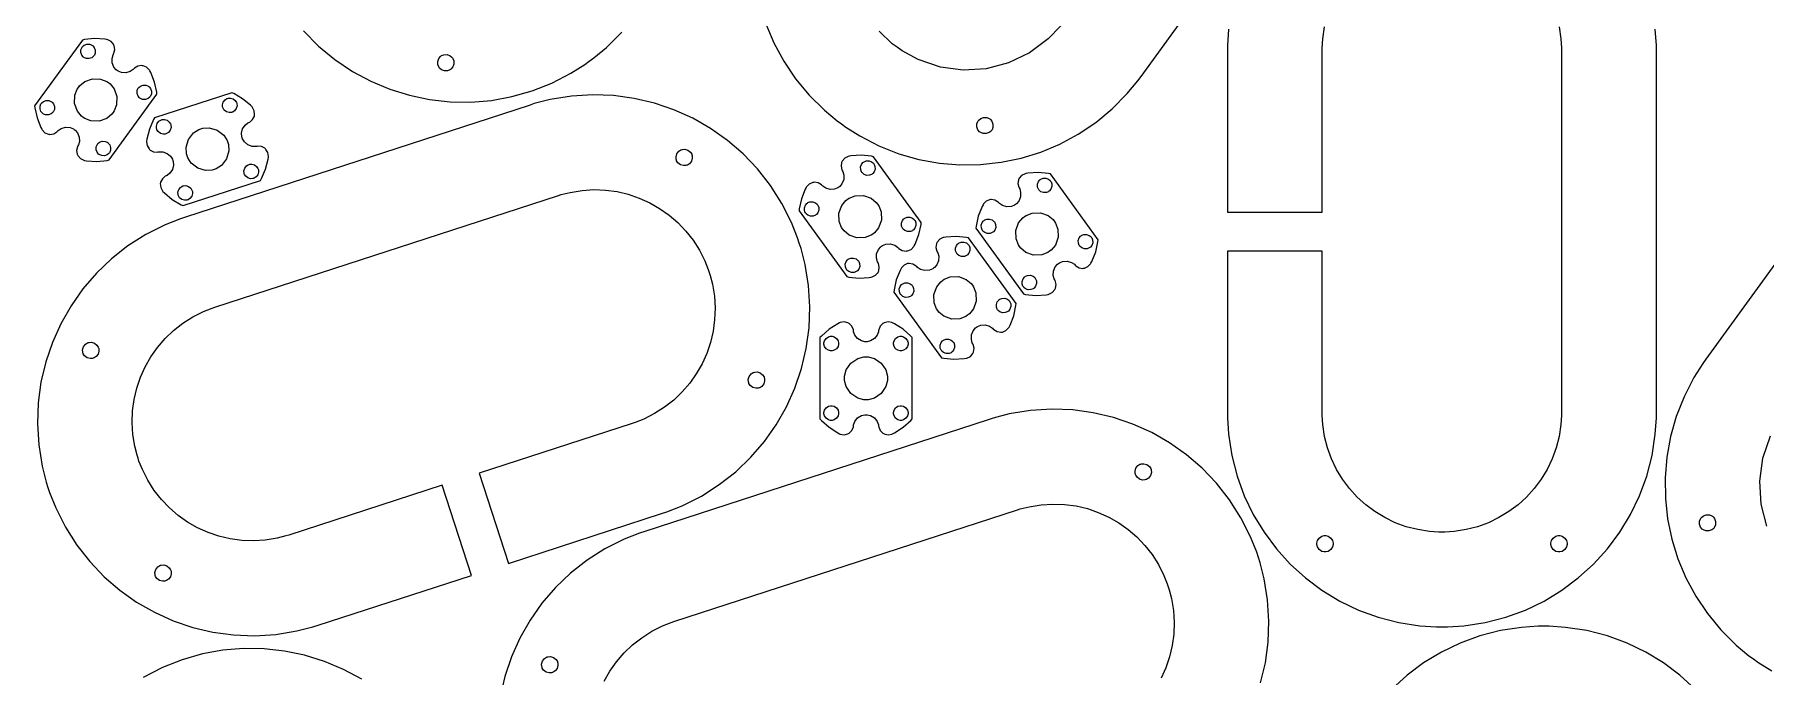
# Model space of a CAD drawing. Extents: x 0 to 47.8, y 0 to 94.9.
# Drawn here: x 0.01 to 22.2, y 72.27 to 80.49 of the extents above; entities that cross this region are included whole.
import ezdxf

# ---------------------------------------------------------------- set-up
doc = ezdxf.new("R2010")
doc.units = 0
doc.layers.get('0').update_dxf_attribs({"linetype": 'CONTINUOUS'})

msp = doc.modelspace()

# ---------------------------------------------------------------- linework, layer by layer
at = {"color": 0}
for points in [[(9.38254, 80.6285), (9.48503, 80.3837), (9.61143, 80.1488), (9.76144, 79.9254), (9.93485, 79.7157), (10.1313, 79.5215), (10.2935, 79.3861), (10.3504, 79.3447), (10.4073, 79.3035), (10.5862, 79.191), (10.8316, 79.0642), (11.0846, 78.9642), (11.3434, 78.8904), (11.606, 78.8428), (11.8703, 78.821), (12.1347, 78.8246), (12.397, 78.8535), (12.6554, 78.9071), (12.9079, 78.9853), (13.1526, 79.0878), (13.3876, 79.2142), (13.6109, 79.3643), (13.8206, 79.5376), (14.0149, 79.734), (14.1503, 79.8962), (14.1917, 79.9532), (16.9131, 83.6989)], [(13.1632, 80.6047), (13.0016, 80.4354), (12.7598, 80.2549), (12.4921, 80.1271), (12.2069, 80.0535), (11.913, 80.0354), (11.6188, 80.0742), (11.3332, 80.1711), (11.1271, 80.2822), (11.0646, 80.3276), (11.002, 80.3732), (10.8326, 80.5347)], [(15.3136, 80.5613), (15.2994, 80.3504), (15.2994, 80.2801), (15.2994, 78.2151), (16.5144, 78.2151), (16.5144, 80.2801), (16.5144, 80.3194), (16.5224, 80.4371), (16.5456, 80.5896)], [(19.5532, 80.5896), (19.5764, 80.4371), (19.5844, 80.3194), (19.5844, 80.2801), (19.5844, 75.6501), (19.5844, 75.6108), (19.5764, 75.4932), (19.5532, 75.3408), (19.5154, 75.1938), (19.4638, 75.0526), (19.3992, 74.9185), (19.3222, 74.7919), (19.2339, 74.6737), (19.1349, 74.5647), (19.0258, 74.4657), (18.9076, 74.3772), (18.7811, 74.3004), (18.6469, 74.2358), (18.5058, 74.1842), (18.3587, 74.1464), (18.2064, 74.1231), (18.0886, 74.1151), (18.0494, 74.1151), (18.0101, 74.1151), (17.8925, 74.1231), (17.74, 74.1464), (17.5929, 74.1842), (17.4519, 74.2358), (17.3178, 74.3004), (17.1913, 74.3772), (17.0729, 74.4657), (16.964, 74.5647), (16.8649, 74.6737), (16.7765, 74.7919), (16.6997, 74.9185), (16.635, 75.0526), (16.5833, 75.1938), (16.5456, 75.3408), (16.5224, 75.4932), (16.5144, 75.6108), (16.5144, 75.6501), (16.5144, 75.6501), (16.5144, 77.7151), (15.2994, 77.7151), (15.2994, 75.6501), (15.2994, 75.5799), (15.3136, 75.369), (15.3553, 75.096), (15.4231, 74.8324), (15.5156, 74.5797), (15.6312, 74.3393), (15.769, 74.1126), (15.9274, 73.9008), (16.1049, 73.7056), (16.3001, 73.5281), (16.5118, 73.3699), (16.7386, 73.2321), (16.979, 73.1163), (17.2317, 73.0238), (17.4951, 72.956), (17.7682, 72.9143), (17.9792, 72.9001), (18.0494, 72.9001), (18.1197, 72.9001), (18.3306, 72.9143), (18.6036, 72.956), (18.8671, 73.0238), (19.1199, 73.1163), (19.3601, 73.2321), (19.5869, 73.3699), (19.7986, 73.5281), (19.9939, 73.7056), (20.1714, 73.9008), (20.3297, 74.1126), (20.4675, 74.3393), (20.5833, 74.5797), (20.6758, 74.8324), (20.7436, 75.096), (20.7853, 75.369), (20.7994, 75.5799), (20.7994, 75.6501), (20.7994, 80.2801), (20.7994, 80.3504), (20.7853, 80.5613)], [(3.45269, 80.539), (3.64686, 80.3426), (3.85661, 80.1692), (4.07992, 80.0192), (4.31494, 79.8928), (4.55963, 79.7903), (4.81218, 79.7121), (5.07053, 79.6585), (5.33285, 79.6296), (5.59717, 79.626), (5.86154, 79.6478), (6.12414, 79.6954), (6.38286, 79.7692), (6.6359, 79.8692), (6.88129, 79.996), (7.06028, 80.1085), (7.11714, 80.1497), (7.17399, 80.1911), (7.33621, 80.3265), (7.53267, 80.5207)], [(22.6487, 78.0017), (21.4349, 76.3311), (21.3936, 76.2743), (21.2811, 76.0953), (21.1543, 75.85), (21.0543, 75.5969), (20.9806, 75.3381), (20.9329, 75.0756), (20.9111, 74.8111), (20.9147, 74.5468), (20.9435, 74.2844), (20.9972, 74.0261), (21.0754, 73.7736), (21.1779, 73.5289), (21.3043, 73.2939), (21.4543, 73.0706), (21.6278, 72.8608), (21.8242, 72.6667), (21.9864, 72.5313), (22.0433, 72.4899), (22.1001, 72.4486), (22.279, 72.3361)], [(15.7246, 72.1822), (15.7856, 72.4404), (15.8214, 72.7049), (15.8312, 72.9737), (15.8143, 73.2453), (15.7696, 73.5179), (15.7179, 73.7228), (15.6963, 73.7896), (15.6744, 73.8565), (15.5957, 74.0526), (15.4717, 74.2994), (15.3258, 74.5292), (15.1599, 74.7408), (14.9754, 74.9338), (14.7743, 75.1068), (14.5583, 75.2592), (14.3292, 75.3901), (14.0886, 75.4985), (13.8384, 75.5836), (13.5801, 75.6446), (13.3158, 75.6804), (13.0469, 75.6903), (12.7753, 75.6733), (12.5027, 75.6286), (12.2978, 75.5769), (12.231, 75.5551), (7.82758, 74.1244), (7.76069, 74.1028), (7.56451, 74.024), (7.31771, 73.9), (7.088, 73.7542), (6.87631, 73.5882), (6.68349, 73.4037), (6.51042, 73.2026), (6.35796, 72.9867), (6.22711, 72.7575), (6.11865, 72.5169), (6.03347, 72.2667), (5.97254, 72.0085)], [(22.2172, 74.1894), (22.1436, 74.4746), (22.1256, 74.7686), (22.1642, 75.0626), (22.2613, 75.3483)], [(7.30963, 72.206), (7.38271, 72.3339), (7.46778, 72.4544), (7.5644, 72.5667), (7.67204, 72.6696), (7.79021, 72.7622), (7.9184, 72.8438), (8.05615, 72.9129), (8.16569, 72.9568), (8.20301, 72.9689), (12.6064, 74.3996), (12.6437, 74.4118), (12.7581, 74.4407), (12.9103, 74.4656), (13.0618, 74.4751), (13.212, 74.4696), (13.3595, 74.4496), (13.5036, 74.4156), (13.6433, 74.3681), (13.7776, 74.3075), (13.9056, 74.2344), (14.0261, 74.1493), (14.1383, 74.0528), (14.2413, 73.9451), (14.3339, 73.8269), (14.4154, 73.6988), (14.4846, 73.561), (14.5285, 73.4514), (14.5407, 73.4142), (14.5528, 73.3768), (14.5817, 73.2624), (14.6065, 73.1103), (14.6161, 72.9587), (14.6106, 72.8086), (14.5906, 72.661), (14.5565, 72.5169), (14.509, 72.3772), (14.4485, 72.2429)], [(21.2975, 72.1035), (21.1022, 72.281), (20.8906, 72.4393), (20.6638, 72.5771), (20.4233, 72.6928), (20.1707, 72.7853), (19.9072, 72.8531), (19.6342, 72.8947), (19.4233, 72.9089), (19.3531, 72.9089), (19.2828, 72.9089), (19.0718, 72.8947), (18.7988, 72.8531), (18.5353, 72.7853), (18.2826, 72.6928), (18.0422, 72.5771), (17.8154, 72.4393), (17.6037, 72.281), (17.4085, 72.1035)], [(4.20008, 72.2293), (3.96506, 72.3557), (3.72038, 72.4582), (3.46783, 72.5364), (3.20947, 72.59), (2.94715, 72.6189), (2.68283, 72.6225), (2.4184, 72.6007), (2.15588, 72.5531), (1.89708, 72.4794), (1.64404, 72.3793), (1.39865, 72.2525)]]:
    msp.add_lwpolyline(points, dxfattribs=at)
for points in [[(0.560385, 79.0628), (0.555393, 79.0539), (0.544217, 79.006), (0.55154, 78.9574), (0.555826, 78.9482), (0.560058, 78.939), (0.592611, 78.9022), (0.636447, 78.88), (0.646431, 78.8782), (0.672472, 78.8733), (0.803982, 78.8653), (0.935058, 78.8782), (0.960938, 78.884), (1.57319, 79.7267), (1.57069, 79.7531), (1.54254, 79.8818), (1.49419, 80.0043), (1.48161, 80.0275), (1.47678, 80.0365), (1.44206, 80.0714), (1.39692, 80.091), (1.38694, 80.0921), (1.3769, 80.0933), (1.32834, 80.0853), (1.28624, 80.0599), (1.27946, 80.0524), (1.26953, 80.0415), (1.23161, 80.0164), (1.17589, 80.0004), (1.118, 80.005), (1.0759, 80.0219), (1.06402, 80.0306), (1.05208, 80.0393), (1.02289, 80.0742), (1.00071, 80.1278), (0.998699, 80.1857), (1.01091, 80.2294), (1.01818, 80.2422), (1.02317, 80.251), (1.03434, 80.2989), (1.02696, 80.3475), (1.02273, 80.3567), (1.01845, 80.3658), (0.985894, 80.4028), (0.942057, 80.425), (0.932129, 80.4268), (0.906087, 80.4317), (0.774576, 80.4397), (0.6435, 80.4268), (0.617676, 80.421), (0.005371, 79.5782), (0.007867, 79.5519), (0.03597, 79.4232), (0.084364, 79.3006), (0.097005, 79.2774), (0.10178, 79.2685), (0.136502, 79.2336), (0.18164, 79.214), (0.191678, 79.2128), (0.20166, 79.2117), (0.250162, 79.2197), (0.292264, 79.245), (0.2991, 79.2525), (0.308974, 79.2633), (0.346897, 79.2885), (0.402669, 79.3046), (0.460504, 79.3), (0.502604, 79.2831), (0.51454, 79.2743), (0.526421, 79.2657), (0.55561, 79.2308), (0.5778, 79.1772), (0.579807, 79.1193), (0.5676, 79.0756), (0.560385, 79.0628)], [(0.766601, 80.2194), (0.761231, 80.2121), (0.73915, 80.1943), (0.705404, 80.1821), (0.669433, 80.1833), (0.642958, 80.1935), (0.635633, 80.1988), (0.628256, 80.2042), (0.610406, 80.2263), (0.598144, 80.26), (0.599393, 80.296), (0.609538, 80.3224), (0.614908, 80.3297), (0.620226, 80.3371), (0.642307, 80.355), (0.676053, 80.3672), (0.711968, 80.366), (0.738444, 80.3558), (0.745822, 80.3504), (0.753147, 80.3451), (0.770996, 80.3231), (0.783311, 80.2893), (0.782064, 80.2533), (0.771918, 80.2269), (0.766601, 80.2194)], [(5.19271, 80.0679), (5.18668, 80.0763), (5.17535, 80.106), (5.17393, 80.1461), (5.18767, 80.184), (5.20763, 80.2086), (5.21593, 80.2146), (5.22418, 80.2207), (5.25379, 80.2319), (5.29406, 80.2333), (5.33187, 80.2196), (5.35656, 80.1997), (5.36257, 80.1914), (5.36854, 80.1832), (5.37993, 80.1535), (5.38135, 80.1133), (5.36757, 80.0754), (5.3476, 80.0507), (5.33936, 80.0447), (5.33106, 80.0388), (5.30143, 80.0274), (5.26118, 80.026), (5.22336, 80.0397), (5.19868, 80.0597), (5.19271, 80.0679)], [(1.01177, 79.4908), (0.996039, 79.4692), (0.931315, 79.4169), (0.832303, 79.3808), (0.726942, 79.3846), (0.649306, 79.4143), (0.627658, 79.43), (0.605957, 79.4457), (0.553711, 79.5104), (0.517632, 79.6094), (0.521322, 79.7149), (0.551053, 79.7925), (0.566786, 79.8142), (0.582519, 79.8358), (0.64719, 79.8881), (0.746257, 79.9242), (0.851617, 79.9204), (0.929254, 79.8907), (0.950956, 79.875), (0.972547, 79.8593), (1.02479, 79.7946), (1.06087, 79.6956), (1.05718, 79.5901), (1.02745, 79.5125), (1.01177, 79.4908)], [(7.66922, 75.5082), (5.70529, 74.8701), (6.08074, 73.7146), (8.04465, 74.3526), (8.11149, 74.3744), (8.30767, 74.4532), (8.55447, 74.5771), (8.78418, 74.7231), (8.99588, 74.889), (9.18869, 75.0735), (9.36182, 75.2746), (9.51421, 75.4906), (9.64512, 75.7197), (9.75358, 75.9603), (9.83871, 76.2106), (9.89963, 76.4688), (9.93549, 76.7331), (9.94536, 77.0019), (9.92839, 77.2736), (9.88362, 77.5461), (9.83197, 77.751), (9.81028, 77.8179), (9.78851, 77.8847), (9.70985, 78.081), (9.58583, 78.3278), (9.43994, 78.5575), (9.27393, 78.7692), (9.08951, 78.9621), (8.88846, 79.1351), (8.67247, 79.2875), (8.44331, 79.4185), (8.20275, 79.5268), (7.95247, 79.6119), (7.69422, 79.6729), (7.42985, 79.7087), (7.16097, 79.7186), (6.88938, 79.7017), (6.61681, 79.6569), (6.41189, 79.6053), (6.34506, 79.5835), (1.94168, 78.1528), (1.87478, 78.1311), (1.6786, 78.0524), (1.43181, 77.9283), (1.20209, 77.7825), (0.990397, 77.6165), (0.797581, 77.4321), (0.624511, 77.231), (0.47206, 77.015), (0.3412, 76.7858), (0.232747, 76.5453), (0.147569, 76.295), (0.086643, 76.0368), (0.050781, 75.7724), (0.040907, 75.5035), (0.057889, 75.2319), (0.102648, 74.9593), (0.154297, 74.7544), (0.176053, 74.6875), (0.197754, 74.6207), (0.276421, 74.4246), (0.400444, 74.1778), (0.546332, 73.9481), (0.712349, 73.7364), (0.896756, 73.5435), (1.09782, 73.3704), (1.3138, 73.2181), (1.54297, 73.0871), (1.78353, 72.9786), (2.03381, 72.8935), (2.29204, 72.8326), (2.55643, 72.7967), (2.82531, 72.7868), (3.0969, 72.8039), (3.36947, 72.8486), (3.57443, 72.9003), (3.64128, 72.9219), (5.60519, 73.56), (5.22976, 74.7156), (3.26585, 74.0775), (3.22851, 74.0654), (3.1141, 74.0365), (2.96197, 74.0115), (2.81033, 74.0021), (2.66026, 74.0076), (2.51269, 74.0276), (2.36854, 74.0615), (2.22885, 74.1092), (2.09457, 74.1696), (1.96669, 74.2428), (1.84608, 74.3278), (1.73389, 74.4244), (1.63092, 74.5321), (1.53825, 74.6503), (1.45682, 74.7785), (1.38759, 74.9161), (1.3437, 75.0257), (1.3316, 75.0631), (1.31944, 75.1003), (1.29058, 75.2147), (1.26563, 75.3668), (1.25613, 75.5185), (1.26166, 75.6686), (1.28168, 75.8161), (1.31565, 75.9603), (1.36317, 76.1), (1.42372, 76.2342), (1.49681, 76.3621), (1.58187, 76.4826), (1.6785, 76.595), (1.78614, 76.6979), (1.90429, 76.7906), (2.0325, 76.8721), (2.17025, 76.9413), (2.27979, 76.9851), (2.31711, 76.9972), (6.72054, 78.4279), (6.75782, 78.4401), (6.87224, 78.469), (7.02436, 78.4939), (7.17594, 78.5035), (7.32601, 78.4979), (7.47364, 78.4779), (7.61774, 78.4439), (7.75743, 78.3964), (7.89171, 78.3358), (8.01964, 78.2628), (8.14019, 78.1776), (8.25239, 78.0811), (8.35536, 77.9735), (8.44803, 77.8553), (8.52946, 77.7271), (8.59868, 77.5893), (8.64258, 77.4797), (8.65474, 77.4425), (8.66683, 77.4051), (8.69569, 77.2907), (8.72065, 77.1386), (8.73014, 76.9871), (8.72461, 76.8369), (8.70458, 76.6893), (8.67062, 76.5453), (8.6231, 76.4056), (8.56256, 76.2712), (8.48947, 76.1433), (8.4044, 76.0228), (8.30778, 75.9106), (8.20014, 75.8076), (8.08197, 75.715), (7.95378, 75.6335), (7.81603, 75.5643), (7.70649, 75.5204), (7.66922, 75.5082)], [(1.48731, 79.696), (1.48193, 79.6885), (1.45985, 79.6707), (1.42611, 79.6585), (1.39014, 79.6597), (1.36366, 79.6699), (1.35634, 79.6751), (1.34896, 79.6806), (1.33111, 79.7026), (1.31885, 79.7364), (1.3201, 79.7724), (1.33024, 79.7987), (1.33561, 79.8061), (1.34093, 79.8135), (1.36301, 79.8314), (1.39675, 79.8436), (1.43267, 79.8424), (1.45915, 79.8322), (1.46653, 79.8268), (1.47385, 79.8215), (1.49169, 79.7994), (1.50401, 79.7657), (1.50276, 79.7297), (1.49263, 79.7033), (1.48731, 79.696)], [(2.75385, 79.3651), (2.76303, 79.3693), (2.80018, 79.4015), (2.82286, 79.4451), (2.82482, 79.455), (2.82671, 79.465), (2.82206, 79.5139), (2.79964, 79.5576), (2.79269, 79.565), (2.77442, 79.5842), (2.67279, 79.6681), (2.55908, 79.7346), (2.53483, 79.745), (1.54417, 79.4232), (1.53065, 79.4004), (1.47781, 79.2797), (1.44487, 79.1522), (1.4414, 79.126), (1.44006, 79.116), (1.44764, 79.0674), (1.47265, 79.025), (1.48008, 79.0181), (1.48747, 79.0113), (1.53142, 78.9892), (1.58046, 78.985), (1.59039, 78.9871), (1.60476, 78.99), (1.65018, 78.9881), (1.70469, 78.9682), (1.74881, 78.9306), (1.77289, 78.8921), (1.77746, 78.8781), (1.78196, 78.864), (1.78515, 78.8188), (1.7716, 78.7624), (1.7391, 78.7143), (1.7035, 78.686), (1.69015, 78.6799), (1.68093, 78.6757), (1.64372, 78.6436), (1.6211, 78.5999), (1.61919, 78.59), (1.61724, 78.5801), (1.6219, 78.5311), (1.64432, 78.4874), (1.65132, 78.48), (1.66954, 78.4608), (1.77111, 78.3769), (1.88487, 78.3104), (1.90918, 78.2999), (2.89979, 78.6218), (2.91325, 78.6446), (2.96615, 78.7653), (2.99908, 78.8929), (3.00256, 78.919), (3.00385, 78.929), (2.99631, 78.9776), (2.97131, 79.02), (2.96392, 79.0269), (2.95649, 79.0338), (2.91249, 79.0558), (2.8635, 79.06), (2.85363, 79.0579), (2.83919, 79.055), (2.79378, 79.0569), (2.73926, 79.0768), (2.69515, 79.1144), (2.67106, 79.1531), (2.66656, 79.1669), (2.662, 79.181), (2.65881, 79.2263), (2.67236, 79.2826), (2.70481, 79.3307), (2.74046, 79.359), (2.75385, 79.3651)], [(2.479, 79.6729), (2.48762, 79.6757), (2.51594, 79.6772), (2.55051, 79.6674), (2.57883, 79.6451), (2.59429, 79.6214), (2.59711, 79.6128), (2.59987, 79.6042), (2.60135, 79.5758), (2.59147, 79.5413), (2.56933, 79.5129), (2.54557, 79.4975), (2.53694, 79.4946), (2.52826, 79.4918), (2.49994, 79.4904), (2.46539, 79.5003), (2.43707, 79.5224), (2.4216, 79.5461), (2.41883, 79.5549), (2.41601, 79.5635), (2.41456, 79.5918), (2.42443, 79.6262), (2.44656, 79.6546), (2.47032, 79.6701), (2.479, 79.6729)], [(0.242947, 79.4988), (0.237576, 79.4914), (0.215494, 79.4736), (0.181749, 79.4614), (0.145833, 79.4626), (0.119358, 79.4728), (0.112033, 79.4781), (0.104655, 79.4835), (0.086806, 79.5056), (0.074544, 79.5393), (0.075792, 79.5751), (0.085938, 79.6017), (0.091309, 79.609), (0.096625, 79.6164), (0.118652, 79.6342), (0.152453, 79.6465), (0.188368, 79.6453), (0.214844, 79.6351), (0.222222, 79.6297), (0.229546, 79.6244), (0.247396, 79.6024), (0.259657, 79.5686), (0.25841, 79.5326), (0.248264, 79.5063), (0.242947, 79.4988)], [(1.63178, 79.3976), (1.6404, 79.4004), (1.66872, 79.4019), (1.70329, 79.3921), (1.73156, 79.3699), (1.74707, 79.3461), (1.74989, 79.3375), (1.75265, 79.3289), (1.75412, 79.3006), (1.74425, 79.266), (1.72206, 79.2376), (1.69829, 79.2222), (1.68967, 79.2193), (1.68099, 79.2165), (1.65267, 79.2151), (1.61817, 79.225), (1.58985, 79.2471), (1.57433, 79.2708), (1.57156, 79.2796), (1.56874, 79.2882), (1.56728, 79.3165), (1.57715, 79.351), (1.59933, 79.3793), (1.6231, 79.3949), (1.63178, 79.3976)], [(2.13699, 79.284), (2.16243, 79.2924), (2.24544, 79.2965), (2.34679, 79.2675), (2.42985, 79.2026), (2.47521, 79.1329), (2.48351, 79.1075), (2.49175, 79.0821), (2.49604, 78.999), (2.46701, 78.8976), (2.40207, 78.8146), (2.33242, 78.7693), (2.30697, 78.761), (2.28153, 78.7528), (2.19846, 78.7485), (2.09711, 78.7775), (2.01406, 78.8424), (1.96869, 78.9121), (1.96044, 78.9375), (1.95215, 78.9629), (1.94792, 79.046), (1.97694, 79.1474), (2.04183, 79.2304), (2.11154, 79.2758), (2.13699, 79.284)], [(12.105, 79.3864), (12.1109, 79.3947), (12.1356, 79.4147), (12.1735, 79.4283), (12.2137, 79.4269), (12.2433, 79.4157), (12.2516, 79.4096), (12.2599, 79.4036), (12.2798, 79.379), (12.2936, 79.3411), (12.2922, 79.3008), (12.2809, 79.2712), (12.2749, 79.2629), (12.2689, 79.2547), (12.2441, 79.2347), (12.2063, 79.221), (12.1661, 79.2224), (12.1364, 79.2338), (12.1282, 79.2397), (12.1199, 79.2458), (12.1, 79.2704), (12.0862, 79.3083), (12.0876, 79.3485), (12.099, 79.3782), (12.105, 79.3864)], [(0.96365, 78.9751), (0.958279, 78.9678), (0.936199, 78.95), (0.902453, 78.9378), (0.866536, 78.939), (0.840061, 78.9492), (0.832736, 78.9544), (0.825358, 78.9599), (0.807508, 78.9819), (0.795247, 79.0157), (0.796496, 79.0515), (0.80664, 79.0781), (0.812011, 79.0854), (0.817329, 79.0928), (0.83941, 79.1106), (0.873156, 79.1229), (0.909071, 79.1217), (0.935547, 79.1115), (0.942925, 79.1061), (0.95025, 79.1008), (0.968099, 79.0787), (0.98036, 79.045), (0.979113, 79.009), (0.968967, 78.9826), (0.96365, 78.9751)], [(8.36632, 78.8156), (8.35661, 78.8124), (8.32487, 78.8108), (8.28618, 78.8218), (8.25444, 78.8467), (8.23714, 78.8733), (8.234, 78.8829), (8.23085, 78.8926), (8.22917, 78.9243), (8.24029, 78.9631), (8.26508, 78.9949), (8.29172, 79.0121), (8.30143, 79.0153), (8.31114, 79.0183), (8.34283, 79.0201), (8.38151, 79.0089), (8.41325, 78.9842), (8.43056, 78.9576), (8.43375, 78.9478), (8.4369, 78.9381), (8.43853, 78.9064), (8.4274, 78.8678), (8.40261, 78.8361), (8.37603, 78.8188), (8.36632, 78.8156)], [(2.75429, 78.8257), (2.76292, 78.8285), (2.79124, 78.83), (2.82579, 78.8201), (2.85411, 78.7979), (2.86957, 78.7742), (2.8724, 78.7654), (2.87517, 78.7568), (2.87663, 78.7285), (2.86675, 78.6939), (2.84463, 78.6657), (2.82086, 78.6501), (2.81222, 78.6474), (2.80354, 78.6446), (2.77522, 78.6431), (2.74067, 78.6531), (2.71235, 78.6751), (2.69689, 78.6989), (2.69413, 78.7076), (2.69129, 78.7162), (2.68983, 78.7446), (2.69971, 78.779), (2.72185, 78.8074), (2.74561, 78.8229), (2.75429, 78.8257)], [(11.0808, 77.7571), (11.0876, 77.7496), (11.1297, 77.7242), (11.1782, 77.7162), (11.1883, 77.7174), (11.1982, 77.7186), (11.2434, 77.7382), (11.2781, 77.7731), (11.2829, 77.7819), (11.2955, 77.8051), (11.3439, 77.9278), (11.372, 78.0565), (11.3745, 78.0828), (10.7623, 78.9256), (10.7364, 78.9312), (10.6053, 78.9443), (10.4738, 78.9363), (10.4477, 78.9314), (10.4378, 78.9296), (10.3939, 78.9074), (10.3614, 78.8704), (10.3572, 78.8612), (10.3529, 78.8521), (10.3455, 78.8035), (10.3567, 78.7556), (10.3617, 78.7468), (10.3689, 78.734), (10.3811, 78.6903), (10.3791, 78.6322), (10.3569, 78.5786), (10.3278, 78.5439), (10.3159, 78.5351), (10.304, 78.5265), (10.2618, 78.5094), (10.204, 78.505), (10.1482, 78.521), (10.1103, 78.5461), (10.1004, 78.5569), (10.0936, 78.5644), (10.0515, 78.5899), (10.003, 78.5979), (9.993, 78.5967), (9.98296, 78.5956), (9.93782, 78.5758), (9.9031, 78.541), (9.89833, 78.5321), (9.88569, 78.5089), (9.83729, 78.3864), (9.80919, 78.2576), (9.80669, 78.2312), (10.4189, 77.3886), (10.4448, 77.3828), (10.5759, 77.3699), (10.7074, 77.3779), (10.7335, 77.3826), (10.7434, 77.3846), (10.7872, 77.4068), (10.8198, 77.4436), (10.8241, 77.4528), (10.8283, 77.4619), (10.8357, 77.5106), (10.8245, 77.5585), (10.8195, 77.5672), (10.8122, 77.5801), (10.8, 77.6239), (10.802, 77.6818), (10.8242, 77.7354), (10.8535, 77.7703), (10.8653, 77.7789), (10.8772, 77.7875), (10.9193, 77.8046), (10.9772, 77.809), (11.0329, 77.7931), (11.0709, 77.7679), (11.0808, 77.7571)], [(10.765, 78.8343), (10.7703, 78.8269), (10.7804, 78.8006), (10.7817, 78.7646), (10.7694, 78.7308), (10.7516, 78.7087), (10.7443, 78.7033), (10.7369, 78.6981), (10.7104, 78.6879), (10.6745, 78.6867), (10.6407, 78.6989), (10.6187, 78.7168), (10.6133, 78.724), (10.608, 78.7314), (10.5978, 78.7579), (10.5966, 78.7939), (10.6088, 78.8276), (10.6267, 78.8497), (10.6341, 78.855), (10.6414, 78.8604), (10.6679, 78.8706), (10.7038, 78.8718), (10.7375, 78.8596), (10.7596, 78.8417), (10.765, 78.8343)], [(13.3479, 77.5357), (13.3547, 77.5283), (13.3968, 77.5029), (13.4454, 77.4949), (13.4554, 77.496), (13.4654, 77.4972), (13.5105, 77.5168), (13.5453, 77.5517), (13.5501, 77.5606), (13.5627, 77.5839), (13.611, 77.7064), (13.6392, 77.8351), (13.6417, 77.8614), (13.0294, 78.7042), (13.0035, 78.71), (12.8724, 78.7229), (12.7409, 78.7149), (12.7149, 78.71), (12.7049, 78.7082), (12.6611, 78.686), (12.6285, 78.649), (12.6243, 78.6399), (12.62, 78.6307), (12.6126, 78.5821), (12.6239, 78.5342), (12.6288, 78.5254), (12.6361, 78.5126), (12.6483, 78.4689), (12.6463, 78.411), (12.6241, 78.3574), (12.5949, 78.3225), (12.583, 78.3137), (12.5711, 78.3051), (12.529, 78.2882), (12.4711, 78.2836), (12.4154, 78.2996), (12.3774, 78.3249), (12.3676, 78.3356), (12.3607, 78.3431), (12.3186, 78.3686), (12.2701, 78.3765), (12.2601, 78.3753), (12.2501, 78.3742), (12.205, 78.3546), (12.1703, 78.3197), (12.1655, 78.3108), (12.1528, 78.2875), (12.1044, 78.165), (12.0763, 78.0362), (12.0738, 78.0099), (12.6861, 77.1672), (12.7119, 77.1615), (12.843, 77.1485), (12.9746, 77.1565), (13.0006, 77.1614), (13.0105, 77.1632), (13.0544, 77.1854), (13.0869, 77.2222), (13.0912, 77.2314), (13.0954, 77.2406), (13.1028, 77.2892), (13.0916, 77.3371), (13.0866, 77.346), (13.0794, 77.3588), (13.0672, 77.4025), (13.0692, 77.4606), (13.0914, 77.5142), (13.1206, 77.5489), (13.1325, 77.5575), (13.1444, 77.5661), (13.1865, 77.5832), (13.2444, 77.5878), (13.3001, 77.5717), (13.338, 77.5467), (13.3479, 77.5357)], [(13.0321, 78.6129), (13.0374, 78.6057), (13.0476, 78.5792), (13.0488, 78.5432), (13.0366, 78.5094), (13.0188, 78.4874), (13.0114, 78.4819), (13.004, 78.4767), (12.9775, 78.4665), (12.9416, 78.4653), (12.9078, 78.4775), (12.8857, 78.4954), (12.8804, 78.5028), (12.8751, 78.5101), (12.865, 78.5365), (12.8637, 78.5725), (12.876, 78.6062), (12.8938, 78.6283), (12.9012, 78.6337), (12.9085, 78.639), (12.935, 78.6492), (12.9709, 78.6504), (13.0047, 78.6382), (13.0268, 78.6203), (13.0321, 78.6129)], [(1.90707, 78.5504), (1.91569, 78.5532), (1.94401, 78.5547), (1.97857, 78.5449), (2.00683, 78.5226), (2.02235, 78.4989), (2.02518, 78.4901), (2.02794, 78.4815), (2.0294, 78.4532), (2.01953, 78.4186), (1.9974, 78.3904), (1.97364, 78.3749), (1.965, 78.3721), (1.95632, 78.3693), (1.928, 78.3678), (1.89344, 78.3778), (1.86513, 78.3999), (1.84961, 78.4236), (1.84685, 78.4322), (1.84403, 78.441), (1.84256, 78.4693), (1.85243, 78.5038), (1.87463, 78.5321), (1.89839, 78.5476), (1.90707, 78.5504)], [(10.0443, 78.3107), (10.0496, 78.3033), (10.0597, 78.2768), (10.061, 78.241), (10.0487, 78.2072), (10.0309, 78.1851), (10.0235, 78.1797), (10.0162, 78.1744), (9.98969, 78.1643), (9.95378, 78.1631), (9.91997, 78.1753), (9.89794, 78.1932), (9.89264, 78.2004), (9.88726, 78.2078), (9.87711, 78.2343), (9.87587, 78.2703), (9.88813, 78.304), (9.90597, 78.3261), (9.91336, 78.3314), (9.92068, 78.3368), (9.94715, 78.3469), (9.98307, 78.3482), (10.0168, 78.3358), (10.0389, 78.3181), (10.0443, 78.3107)], [(10.8131, 78.3188), (10.8288, 78.2971), (10.8585, 78.2194), (10.8622, 78.114), (10.8261, 78.015), (10.7739, 77.9503), (10.7522, 77.9346), (10.7306, 77.9189), (10.6529, 77.8892), (10.5476, 77.8854), (10.4485, 77.9215), (10.3838, 77.9737), (10.3681, 77.9954), (10.3524, 78.0171), (10.3226, 78.0947), (10.319, 78.2001), (10.355, 78.2992), (10.4073, 78.3637), (10.429, 78.3794), (10.4506, 78.3953), (10.5283, 78.425), (10.6336, 78.4286), (10.7326, 78.3926), (10.7974, 78.3403), (10.8131, 78.3188)], [(11.2886, 78.1136), (11.2939, 78.1062), (11.3041, 78.0797), (11.3053, 78.0439), (11.293, 78.0101), (11.2752, 77.9881), (11.2678, 77.9826), (11.2605, 77.9774), (11.234, 77.9672), (11.1981, 77.966), (11.1643, 77.9782), (11.1423, 77.996), (11.1369, 78.0033), (11.1316, 78.0107), (11.1214, 78.0372), (11.1202, 78.0732), (11.1324, 78.1069), (11.1503, 78.129), (11.1577, 78.1343), (11.165, 78.1397), (11.1915, 78.1499), (11.2274, 78.1511), (11.2612, 78.1388), (11.2833, 78.121), (11.2886, 78.1136)], [(12.3114, 78.0893), (12.3167, 78.0819), (12.3269, 78.0556), (12.3281, 78.0196), (12.3159, 77.9858), (12.2981, 77.9638), (12.2907, 77.9583), (12.2833, 77.9531), (12.2568, 77.9429), (12.2209, 77.9417), (12.1871, 77.9539), (12.165, 77.9718), (12.1597, 77.9792), (12.1543, 77.9865), (12.1443, 78.0129), (12.143, 78.0489), (12.1553, 78.0826), (12.1731, 78.1047), (12.1805, 78.11), (12.1878, 78.1154), (12.2143, 78.1256), (12.2502, 78.1268), (12.284, 78.1146), (12.306, 78.0967), (12.3114, 78.0893)], [(13.0802, 78.0974), (13.0959, 78.0757), (13.1257, 77.9981), (13.1293, 77.8926), (13.0933, 77.7936), (13.041, 77.7289), (13.0194, 77.7132), (12.9977, 77.6975), (12.9201, 77.6678), (12.8147, 77.664), (12.7157, 77.7001), (12.6509, 77.7524), (12.6352, 77.774), (12.6195, 77.7957), (12.5898, 77.8733), (12.5861, 77.9788), (12.6222, 78.0778), (12.6745, 78.1425), (12.6961, 78.1582), (12.7177, 78.1739), (12.7954, 78.2036), (12.9007, 78.2074), (12.9998, 78.1713), (13.0645, 78.119), (13.0802, 78.0974)], [(12.2972, 76.7174), (12.3039, 76.71), (12.346, 76.6846), (12.3946, 76.6765), (12.4046, 76.6776), (12.4146, 76.6789), (12.4597, 76.6985), (12.4945, 76.7333), (12.4993, 76.7422), (12.5119, 76.7656), (12.5602, 76.8881), (12.5884, 77.0168), (12.5909, 77.0432), (11.9786, 77.8858), (11.9528, 77.8917), (11.8216, 77.9046), (11.6902, 77.8965), (11.6641, 77.8917), (11.6541, 77.8899), (11.6103, 77.8676), (11.5778, 77.8307), (11.5735, 77.8215), (11.5692, 77.8125), (11.5618, 77.7639), (11.5731, 77.716), (11.5781, 77.7071), (11.5853, 77.6943), (11.5975, 77.6506), (11.5955, 77.5926), (11.5733, 77.539), (11.5441, 77.5042), (11.5322, 77.4956), (11.5203, 77.4868), (11.4782, 77.4699), (11.4204, 77.4653), (11.3646, 77.4814), (11.3267, 77.5065), (11.3168, 77.5174), (11.3099, 77.5249), (11.2678, 77.5501), (11.2193, 77.5582), (11.2093, 77.5569), (11.1993, 77.5558), (11.1541, 77.5362), (11.1195, 77.5014), (11.1146, 77.4925), (11.102, 77.4692), (11.0537, 77.3467), (11.0256, 77.2179), (11.0231, 77.1915), (11.6353, 76.3489), (11.6611, 76.3431), (11.7923, 76.3301), (11.9238, 76.3382), (11.9498, 76.3431), (11.9597, 76.3449), (12.0036, 76.3671), (12.0361, 76.404), (12.0404, 76.4131), (12.0447, 76.4222), (12.052, 76.471), (12.0408, 76.5188), (12.0359, 76.5275), (12.0286, 76.5404), (12.0164, 76.5842), (12.0184, 76.6421), (12.0406, 76.6957), (12.0698, 76.7306), (12.0817, 76.7392), (12.0936, 76.7478), (12.1357, 76.7649), (12.1936, 76.7694), (12.2493, 76.7535), (12.2872, 76.7282), (12.2972, 76.7174)], [(13.5558, 77.8922), (13.5611, 77.8849), (13.5712, 77.8585), (13.5725, 77.8225), (13.5602, 77.7888), (13.5424, 77.7667), (13.535, 77.7613), (13.5276, 77.756), (13.5011, 77.7458), (13.4652, 77.7446), (13.4315, 77.7568), (13.4094, 77.7747), (13.4041, 77.7819), (13.3987, 77.7894), (13.3886, 77.8158), (13.3873, 77.8518), (13.3996, 77.8856), (13.4174, 77.9076), (13.4248, 77.9129), (13.4321, 77.9183), (13.4586, 77.9285), (13.4946, 77.9297), (13.5283, 77.9175), (13.5504, 77.8996), (13.5558, 77.8922)], [(11.9813, 77.7946), (11.9867, 77.7872), (11.9968, 77.7608), (11.998, 77.7249), (11.9858, 77.6911), (11.968, 77.669), (11.9606, 77.6638), (11.9532, 77.6583), (11.9268, 77.6482), (11.8908, 77.6469), (11.857, 77.6592), (11.835, 77.6771), (11.8296, 77.6844), (11.8243, 77.6918), (11.8142, 77.7182), (11.8129, 77.7542), (11.8252, 77.7879), (11.843, 77.81), (11.8504, 77.8153), (11.8578, 77.8207), (11.8842, 77.8308), (11.9201, 77.8321), (11.9539, 77.8199), (11.976, 77.8019), (11.9813, 77.7946)], [(10.5679, 77.59), (10.5732, 77.5826), (10.5834, 77.5561), (10.5846, 77.5201), (10.5723, 77.4864), (10.5545, 77.4644), (10.5472, 77.459), (10.5398, 77.4537), (10.5133, 77.4436), (10.4774, 77.4424), (10.4436, 77.4546), (10.4216, 77.4725), (10.4162, 77.4797), (10.4109, 77.4871), (10.4007, 77.5136), (10.3995, 77.5496), (10.4117, 77.5833), (10.4296, 77.6054), (10.437, 77.6107), (10.4443, 77.6161), (10.4708, 77.6262), (10.5067, 77.6275), (10.5405, 77.6151), (10.5626, 77.5974), (10.5679, 77.59)], [(11.2606, 77.271), (11.2659, 77.2636), (11.2761, 77.2372), (11.2773, 77.2013), (11.2651, 77.1675), (11.2473, 77.1454), (11.2399, 77.14), (11.2325, 77.1347), (11.2061, 77.1246), (11.1701, 77.1233), (11.1363, 77.1357), (11.1143, 77.1535), (11.1089, 77.1608), (11.1036, 77.1682), (11.0935, 77.1947), (11.0922, 77.2306), (11.1045, 77.2643), (11.1223, 77.2864), (11.1297, 77.2917), (11.137, 77.2971), (11.1635, 77.3072), (11.1994, 77.3085), (11.2332, 77.2963), (11.2553, 77.2783), (11.2606, 77.271)], [(12.0295, 77.279), (12.0451, 77.2574), (12.0749, 77.1797), (12.0786, 77.0743), (12.0425, 76.9753), (11.9902, 76.9106), (11.9686, 76.8949), (11.9469, 76.8792), (11.8693, 76.8494), (11.7639, 76.8457), (11.6649, 76.8818), (11.6002, 76.934), (11.5845, 76.9557), (11.5687, 76.9774), (11.539, 77.055), (11.5353, 77.1604), (11.5714, 77.2594), (11.6237, 77.3242), (11.6453, 77.3399), (11.6669, 77.3556), (11.7446, 77.3853), (11.8499, 77.389), (11.949, 77.3529), (12.0137, 77.3007), (12.0295, 77.279)], [(12.8351, 77.3686), (12.8404, 77.3612), (12.8505, 77.3349), (12.8518, 77.2989), (12.8395, 77.2651), (12.8217, 77.2431), (12.8143, 77.2376), (12.8069, 77.2324), (12.7804, 77.2222), (12.7445, 77.221), (12.7108, 77.2332), (12.6887, 77.2511), (12.6834, 77.2585), (12.678, 77.2658), (12.6679, 77.2922), (12.6666, 77.3282), (12.6789, 77.3619), (12.6967, 77.384), (12.7041, 77.3893), (12.7114, 77.3947), (12.7379, 77.4049), (12.7739, 77.4061), (12.8076, 77.3939), (12.8297, 77.376), (12.8351, 77.3686)], [(12.505, 77.0739), (12.5103, 77.0665), (12.5204, 77.0401), (12.5217, 77.0042), (12.5094, 76.9704), (12.4916, 76.9483), (12.4842, 76.9429), (12.4768, 76.9376), (12.4504, 76.9275), (12.4144, 76.9262), (12.3807, 76.9385), (12.3586, 76.9564), (12.3533, 76.9638), (12.3479, 76.9711), (12.3378, 76.9975), (12.3365, 77.0335), (12.3488, 77.0672), (12.3666, 77.0893), (12.374, 77.0946), (12.3813, 77.1), (12.4078, 77.1101), (12.4438, 77.1114), (12.4775, 77.0992), (12.4996, 77.0813), (12.505, 77.0739)], [(10.5044, 76.6976), (10.5033, 76.7078), (10.4842, 76.7531), (10.4497, 76.7881), (10.4408, 76.7929), (10.432, 76.7979), (10.384, 76.8086), (10.3354, 76.8008), (10.3263, 76.7964), (10.3024, 76.785), (10.1912, 76.7143), (10.0928, 76.6267), (10.0753, 76.6068), (10.0753, 75.5653), (10.0928, 75.5454), (10.1912, 75.4578), (10.3024, 75.3871), (10.3263, 75.3756), (10.3354, 75.3713), (10.384, 75.3635), (10.432, 75.3742), (10.4408, 75.379), (10.4497, 75.384), (10.4842, 75.419), (10.5033, 75.4643), (10.5044, 75.4743), (10.506, 75.489), (10.5219, 75.5315), (10.5576, 75.5774), (10.607, 75.6076), (10.6512, 75.6186), (10.6658, 75.6186), (10.6805, 75.6186), (10.7246, 75.6076), (10.7741, 75.5774), (10.8098, 75.5315), (10.8257, 75.489), (10.8274, 75.4743), (10.8284, 75.4643), (10.8475, 75.419), (10.8821, 75.384), (10.8909, 75.379), (10.8998, 75.3742), (10.9477, 75.3635), (10.9963, 75.3713), (11.0055, 75.3756), (11.0293, 75.3871), (11.1405, 75.4578), (11.2389, 75.5454), (11.2564, 75.5653), (11.2564, 76.6068), (11.2389, 76.6267), (11.1405, 76.7143), (11.0293, 76.785), (11.0055, 76.7964), (10.9963, 76.8008), (10.9477, 76.8086), (10.8998, 76.7979), (10.8909, 76.7929), (10.8821, 76.7881), (10.8475, 76.7531), (10.8284, 76.7078), (10.8274, 76.6976), (10.8257, 76.6831), (10.8098, 76.6406), (10.7741, 76.5947), (10.7246, 76.5644), (10.6805, 76.5535), (10.6658, 76.5535), (10.6512, 76.5535), (10.607, 76.5644), (10.5576, 76.5947), (10.5219, 76.6406), (10.506, 76.6831), (10.5044, 76.6976)], [(10.1267, 76.5314), (10.1267, 76.5406), (10.134, 76.5679), (10.1541, 76.5978), (10.1839, 76.6178), (10.2113, 76.6251), (10.2204, 76.6251), (10.2295, 76.6251), (10.2569, 76.6178), (10.2867, 76.5978), (10.3068, 76.5679), (10.3142, 76.5406), (10.3142, 76.5314), (10.3142, 76.5224), (10.3068, 76.495), (10.2867, 76.4651), (10.2569, 76.4451), (10.2295, 76.4378), (10.2204, 76.4378), (10.2113, 76.4378), (10.1839, 76.4451), (10.1541, 76.4651), (10.134, 76.495), (10.1267, 76.5224), (10.1267, 76.5314)], [(11.0176, 76.5314), (11.0176, 76.5406), (11.0249, 76.5679), (11.045, 76.5978), (11.0748, 76.6178), (11.1021, 76.6251), (11.1113, 76.6251), (11.1204, 76.6251), (11.1477, 76.6178), (11.1776, 76.5978), (11.1976, 76.5679), (11.205, 76.5406), (11.205, 76.5314), (11.205, 76.5224), (11.1976, 76.495), (11.1776, 76.4651), (11.1477, 76.4451), (11.1204, 76.4378), (11.1113, 76.4378), (11.1021, 76.4378), (11.0748, 76.4451), (11.045, 76.4651), (11.0249, 76.495), (11.0176, 76.5224), (11.0176, 76.5314)], [(11.7843, 76.5503), (11.7896, 76.5429), (11.7997, 76.5165), (11.801, 76.4806), (11.7887, 76.4468), (11.7709, 76.4247), (11.7635, 76.4193), (11.7561, 76.414), (11.7297, 76.4039), (11.6937, 76.4026), (11.66, 76.415), (11.6379, 76.4328), (11.6326, 76.4401), (11.6272, 76.4475), (11.6171, 76.474), (11.6158, 76.5099), (11.6281, 76.5436), (11.6459, 76.5657), (11.6533, 76.571), (11.6606, 76.5764), (11.6871, 76.5865), (11.7231, 76.5878), (11.7568, 76.5756), (11.7789, 76.5576), (11.7843, 76.5503)], [(0.757867, 76.3433), (0.748101, 76.3403), (0.716417, 76.3386), (0.677735, 76.3497), (0.645996, 76.3744), (0.628689, 76.4011), (0.625543, 76.4108), (0.622396, 76.4206), (0.620714, 76.4522), (0.631836, 76.491), (0.656629, 76.5226), (0.683268, 76.54), (0.692979, 76.5431), (0.702692, 76.5463), (0.734375, 76.5479), (0.773058, 76.5368), (0.804796, 76.5121), (0.822103, 76.4854), (0.825304, 76.4757), (0.82845, 76.466), (0.830078, 76.4343), (0.818956, 76.3956), (0.794162, 76.3639), (0.767578, 76.3465), (0.757867, 76.3433)], [(10.3909, 76.086), (10.3909, 76.1128), (10.4125, 76.1931), (10.4714, 76.2806), (10.5588, 76.3394), (10.6391, 76.361), (10.6658, 76.361), (10.6926, 76.361), (10.7729, 76.3394), (10.8603, 76.2806), (10.9192, 76.1931), (10.9409, 76.1128), (10.9409, 76.086), (10.9409, 76.0593), (10.9192, 75.979), (10.8603, 75.8917), (10.7729, 75.8326), (10.6926, 75.811), (10.6658, 75.811), (10.6391, 75.811), (10.5588, 75.8326), (10.4714, 75.8917), (10.4125, 75.979), (10.3909, 76.0593), (10.3909, 76.086)], [(9.29335, 75.9624), (9.28364, 75.9592), (9.2519, 75.9576), (9.21322, 75.9688), (9.18153, 75.9935), (9.16422, 76.0201), (9.16108, 76.0297), (9.15788, 76.0394), (9.15625, 76.0712), (9.16732, 76.1099), (9.19211, 76.1417), (9.21875, 76.1589), (9.22846, 76.1621), (9.23817, 76.1653), (9.26986, 76.1669), (9.3086, 76.1558), (9.34028, 76.131), (9.35764, 76.1044), (9.36079, 76.0947), (9.36393, 76.085), (9.36556, 76.0533), (9.35444, 76.0146), (9.32964, 75.9829), (9.30306, 75.9656), (9.29335, 75.9624)], [(10.1267, 75.6406), (10.1267, 75.6497), (10.134, 75.6771), (10.1541, 75.7069), (10.1839, 75.7269), (10.2113, 75.7343), (10.2204, 75.7343), (10.2295, 75.7343), (10.2569, 75.7269), (10.2867, 75.7069), (10.3068, 75.6771), (10.3142, 75.6497), (10.3142, 75.6406), (10.3142, 75.6314), (10.3068, 75.6042), (10.2867, 75.5743), (10.2569, 75.5543), (10.2295, 75.5469), (10.2204, 75.5469), (10.2113, 75.5469), (10.1839, 75.5543), (10.1541, 75.5743), (10.134, 75.6042), (10.1267, 75.6314), (10.1267, 75.6406)], [(11.0176, 75.6406), (11.0176, 75.6497), (11.0249, 75.6771), (11.045, 75.7069), (11.0748, 75.7269), (11.1021, 75.7343), (11.1113, 75.7343), (11.1204, 75.7343), (11.1477, 75.7269), (11.1776, 75.7069), (11.1976, 75.6771), (11.205, 75.6497), (11.205, 75.6406), (11.205, 75.6314), (11.1976, 75.6042), (11.1776, 75.5743), (11.1477, 75.5543), (11.1204, 75.5469), (11.1113, 75.5469), (11.1021, 75.5469), (11.0748, 75.5543), (11.045, 75.5743), (11.0249, 75.6042), (11.0176, 75.6314), (11.0176, 75.6406)], [(14.2522, 74.7872), (14.2425, 74.784), (14.2108, 74.7825), (14.1721, 74.7935), (14.1404, 74.8183), (14.1231, 74.845), (14.1199, 74.8546), (14.1168, 74.8643), (14.1151, 74.8961), (14.1263, 74.9347), (14.151, 74.9665), (14.1776, 74.9838), (14.1874, 74.9869), (14.1971, 74.9901), (14.2287, 74.9918), (14.2674, 74.9807), (14.2992, 74.9558), (14.3165, 74.9293), (14.3197, 74.9194), (14.3228, 74.9097), (14.3244, 74.8781), (14.3133, 74.8394), (14.2885, 74.8078), (14.2619, 74.7904), (14.2522, 74.7872)], [(21.3708, 74.2949), (21.3768, 74.3032), (21.4015, 74.3232), (21.4393, 74.3369), (21.4796, 74.3356), (21.5092, 74.3242), (21.5175, 74.3181), (21.5257, 74.3121), (21.5457, 74.2875), (21.5594, 74.2496), (21.5581, 74.2093), (21.5467, 74.1797), (21.5407, 74.1714), (21.5347, 74.1632), (21.51, 74.1432), (21.4722, 74.1294), (21.4319, 74.131), (21.4022, 74.1422), (21.394, 74.1482), (21.3857, 74.1543), (21.3658, 74.1789), (21.3521, 74.2168), (21.3535, 74.2569), (21.3649, 74.2867), (21.3708, 74.2949)], [(16.4444, 73.9651), (16.4444, 73.9754), (16.4526, 74.006), (16.4751, 74.0394), (16.5085, 74.0619), (16.5392, 74.0701), (16.5494, 74.0701), (16.5596, 74.0701), (16.5903, 74.0619), (16.6236, 74.0394), (16.6461, 74.006), (16.6544, 73.9754), (16.6544, 73.9651), (16.6544, 73.9549), (16.6461, 73.9243), (16.6236, 73.8908), (16.5903, 73.8685), (16.5596, 73.8601), (16.5494, 73.8601), (16.5392, 73.8601), (16.5085, 73.8685), (16.4751, 73.8908), (16.4526, 73.9243), (16.4444, 73.9549), (16.4444, 73.9651)], [(19.4444, 73.9651), (19.4444, 73.9754), (19.4526, 74.006), (19.4751, 74.0394), (19.5085, 74.0619), (19.5392, 74.0701), (19.5494, 74.0701), (19.5596, 74.0701), (19.5903, 74.0619), (19.6236, 74.0394), (19.6461, 74.006), (19.6544, 73.9754), (19.6544, 73.9651), (19.6544, 73.9549), (19.6461, 73.9243), (19.6236, 73.8908), (19.5903, 73.8685), (19.5596, 73.8601), (19.5494, 73.8601), (19.5392, 73.8601), (19.5085, 73.8685), (19.4751, 73.8908), (19.4526, 73.9243), (19.4444, 73.9549), (19.4444, 73.9651)], [(1.6849, 73.4903), (1.67518, 73.4871), (1.64344, 73.4854), (1.60476, 73.4965), (1.57308, 73.5214), (1.55578, 73.5479), (1.55263, 73.5576), (1.54943, 73.5674), (1.54779, 73.599), (1.55886, 73.6378), (1.58365, 73.6694), (1.61029, 73.6868), (1.62001, 73.69), (1.62972, 73.6931), (1.6614, 73.6947), (1.70014, 73.6836), (1.73182, 73.6589), (1.74918, 73.6322), (1.75233, 73.6225), (1.75549, 73.6128), (1.75711, 73.5811), (1.74599, 73.5424), (1.72119, 73.5107), (1.69461, 73.4933), (1.6849, 73.4903)], [(6.64378, 72.315), (6.634, 72.3119), (6.60232, 72.3103), (6.56364, 72.3214), (6.5319, 72.3463), (6.5146, 72.3728), (6.51144, 72.3825), (6.50831, 72.3922), (6.50662, 72.4239), (6.51774, 72.4626), (6.54254, 72.4943), (6.56917, 72.5117), (6.57889, 72.5149), (6.5886, 72.5179), (6.62028, 72.5196), (6.65896, 72.5085), (6.69069, 72.4838), (6.70801, 72.4571), (6.71121, 72.4474), (6.71436, 72.4376), (6.71599, 72.406), (6.70486, 72.3674), (6.68007, 72.3356), (6.65349, 72.3182), (6.64378, 72.315)]]:
    msp.add_lwpolyline(points, close=True, dxfattribs=at)

doc.saveas('drawing.dxf')
